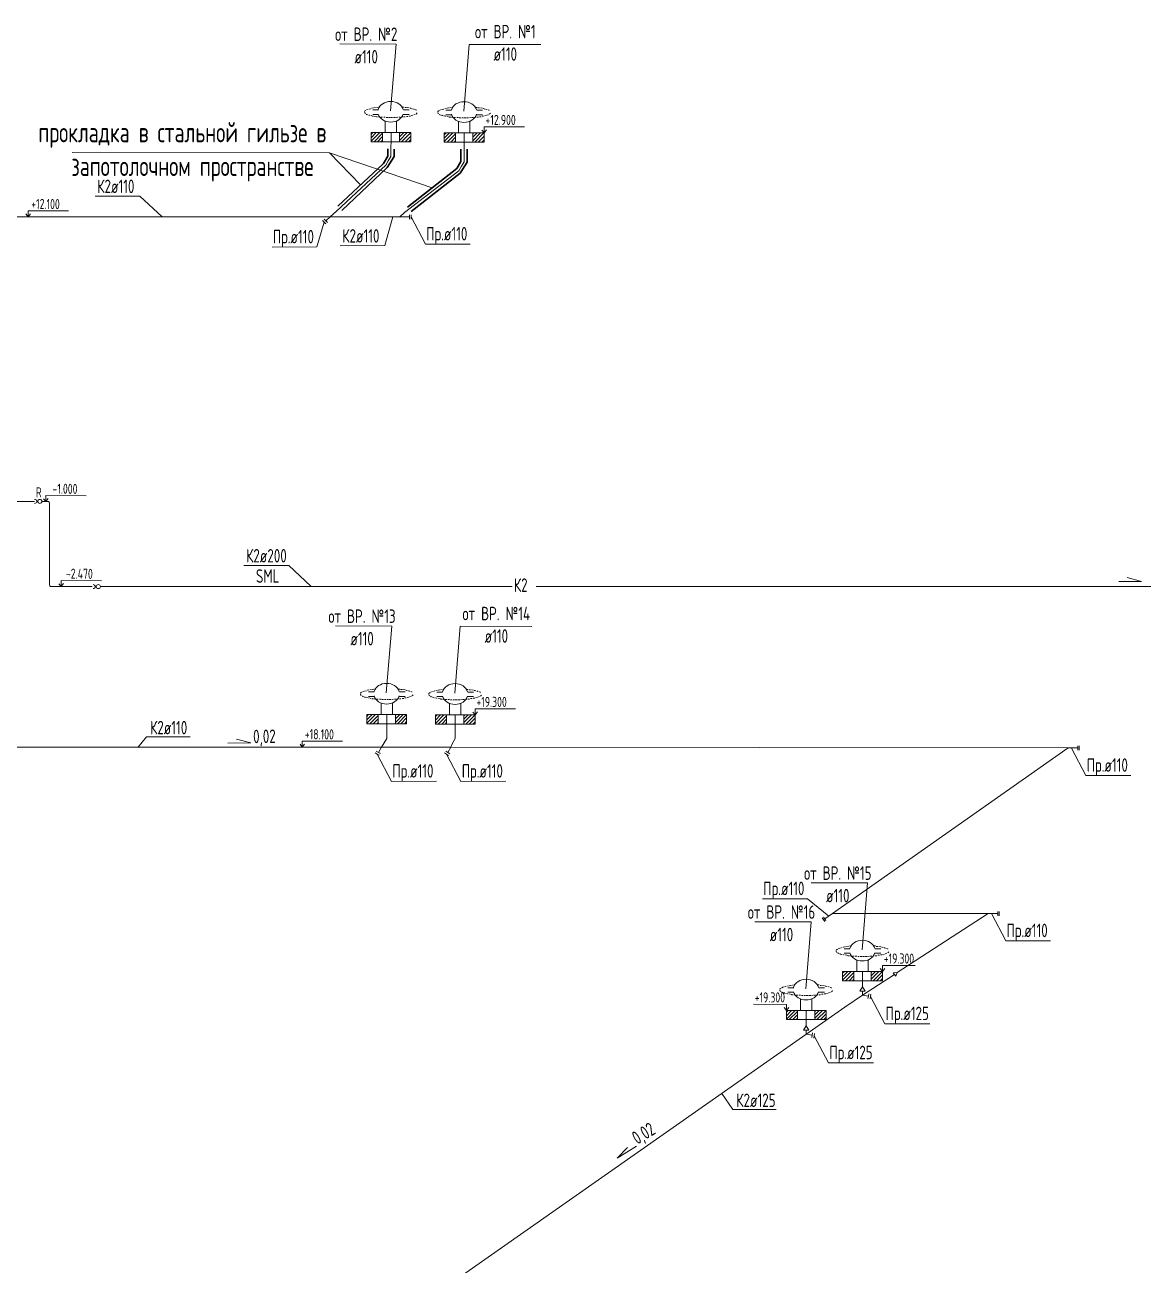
# Model space of a CAD drawing. Header units: millimetres. Extents: x -8689834 to 9419935, y -370377 to 166066.
# Drawn here: x 141924 to 158513, y -306499 to -288110 of the extents above; entities that cross this region are included whole.
import ezdxf

# ---------------------------------------------------------------- set-up
doc = ezdxf.new("R2010")
doc.units = ezdxf.units.MM
doc.header["$MEASUREMENT"] = 0
doc.layers.get('0').update_dxf_attribs({"color": 250, "lineweight": 9})
for name, color, linetype, lineweight in [('_0', 250, 'Continuous', 9), ('_ВК-Text К1', 7, 'Continuous', 30), ('_ВК-К3', 30, 'Continuous', 40), ('ВК_канализация', 32, 'Continuous', 30)]:
    doc.layers.add(name, color=color, linetype=linetype, lineweight=lineweight)
doc.layers.add('PDF __К2', color=7, linetype='Continuous', true_color=0xb800b8)
doc.layers.add('PDF __эл.подогрев', color=1, linetype='Continuous')
doc.styles.add('ISOCPEUR', font='isocpeur.ttf', dxfattribs={"width": 0.7})

msp = doc.modelspace()

# ---------------------------------------------------------------- hatches: boundary and pattern name
at = {"layer": '_ВК-К3', "lineweight": 13}
h = msp.add_hatch(dxfattribs=at)
h.set_pattern_fill('ANSI31', scale=11.388071, angle=180)
h.set_pattern_definition([(225, (93481.497, -310076.737), (25.566948, -25.566948), [])])
h.paths.add_polyline_path([(147060.3, -289844.4), (147227, -289844.4), (147227, -289708.8), (147060.3, -289708.8)])
h.paths.add_polyline_path([(147482.9, -289844.4), (147650.2, -289844.4), (147650.2, -289708.8), (147482.9, -289708.8)])
h = msp.add_hatch(dxfattribs=at)
h.set_pattern_fill('ANSI31', scale=11.388071, angle=180)
h.set_pattern_definition([(225, (94567.163, -310080.913), (25.566948, -25.566948), [])])
h.paths.add_polyline_path([(148146, -289848.5), (148312.7, -289848.5), (148312.7, -289713), (148146, -289713)])
h.paths.add_polyline_path([(148568.6, -289848.5), (148735.9, -289848.5), (148735.9, -289713), (148568.6, -289713)])
h = msp.add_hatch(dxfattribs=at)
h.set_pattern_fill('ANSI31', scale=11.388071, angle=180)
h.set_pattern_definition([(225, (93419.174, -318704.225), (25.566948, -25.566948), [])])
h.paths.add_polyline_path([(146998, -298471.8), (147164.7, -298471.8), (147164.7, -298336.3), (146998, -298336.3)])
h.paths.add_polyline_path([(147420.6, -298471.8), (147587.9, -298471.8), (147587.9, -298336.3), (147420.6, -298336.3)])
h = msp.add_hatch(dxfattribs=at)
h.set_pattern_fill('ANSI31', scale=11.388071, angle=180)
h.set_pattern_definition([(225, (94434.345, -318708.4), (25.566948, -25.566948), [])])
h.paths.add_polyline_path([(148013.2, -298476), (148179.9, -298476), (148179.9, -298340.5), (148013.2, -298340.5)])
h.paths.add_polyline_path([(148435.7, -298476), (148603.1, -298476), (148603.1, -298340.5), (148435.7, -298340.5)])
h = msp.add_hatch(dxfattribs=at)
h.set_pattern_fill('ANSI31', scale=11.388071, angle=180)
h.set_pattern_definition([(225, (100476.014, -322513.348), (25.566948, -25.566948), [])])
h.paths.add_polyline_path([(154054.8, -302281), (154221.5, -302281), (154221.5, -302145.4), (154054.8, -302145.4)])
h.paths.add_polyline_path([(154477.4, -302281), (154644.8, -302281), (154644.8, -302145.4), (154477.4, -302145.4)])
h = msp.add_hatch(dxfattribs=at)
h.set_pattern_fill('ANSI31', scale=11.388071, angle=180)
h.set_pattern_definition([(225, (99640.694, -323090.858), (25.566948, -25.566948), [])])
h.paths.add_polyline_path([(153219.5, -302858.5), (153386.2, -302858.5), (153386.2, -302722.9), (153219.5, -302722.9)])
h.paths.add_polyline_path([(153642.1, -302858.5), (153809.4, -302858.5), (153809.4, -302722.9), (153642.1, -302722.9)])

# ---------------------------------------------------------------- linework, layer by layer
at = {"color": 7, "ltscale": 500}
for points in [[(148735.9, -289713), (148736, -289622.5), (149335, -289623.5)], [(148735.9, -289713), (148703.9, -289670.3)], [(148735.9, -289713), (148770.7, -289668)], [(142965.6, -290651.2), (143631.3, -290649.4), (143959.9, -290957.6)], [(141972.5, -290956.6), (141940.9, -290913.6)], [(141972.5, -290956.6), (141972.9, -290866.1), (142571.9, -290868.9)], [(141972.5, -290956.6), (142007.7, -290911.9)], [(146600, -291385.6), (147265.7, -291383.8), (147382.4, -290956.4)], [(142233.7, -295178.4), (142202.1, -295135.4)], [(142233.7, -295178.4), (142268.9, -295133.7)], [(142235, -295178.4), (142235.4, -295087.9), (142834.4, -295090.7)], [(145173.8, -296127.8), (145839.5, -296126), (146168.1, -296434.3)], [(142461, -296438.3), (142429.4, -296395.4)], [(142461, -296438.3), (142496.2, -296393.6)], [(142462.3, -296438.3), (142462.7, -296347.9), (143061.6, -296350.7)], [(148603.1, -298340.5), (148603.2, -298250), (149202.2, -298251)], [(148603.1, -298340.5), (148571.1, -298297.8)], [(148603.1, -298340.5), (148637.9, -298295.4)], [(146038.5, -298818.4), (146006.8, -298775.4)], [(146038.5, -298818.4), (146038.9, -298727.9), (146637.8, -298730.7)], [(146038.5, -298818.4), (146073.7, -298773.7)], [(154644.8, -302145.4), (154612.8, -302102.7)], [(154644.8, -302145.4), (154644.9, -302054.9), (155129.7, -302055.7)], [(154644.8, -302145.4), (154679.6, -302100.4)], [(153219.5, -302722.9), (153219.7, -302632.4), (152730.1, -302631.6)], [(153219.5, -302722.9), (153187.5, -302680.2)], [(153219.5, -302722.9), (153254.3, -302677.9)]]:
    msp.add_lwpolyline(points, dxfattribs=at)
at = {"color": 6, "ltscale": 500}
for points in [[(147354.5, -290060.7), (147356.1, -289708.8)], [(148439.7, -290140.9), (148441.2, -289789)], [(148440.2, -290064.9), (148441.7, -289713)], [(147292.2, -298688.2), (147293.7, -298336.3)], [(148307.3, -298692.3), (148308.9, -298340.5)], [(154348.5, -302374.3), (154350.6, -302145.4)], [(154347.4, -302495), (154347.9, -302436.8)], [(153514.2, -302951.1), (153515.3, -302722.9)], [(153513.7, -303074.8), (153514, -303014.3)]]:
    msp.add_lwpolyline(points, dxfattribs=at)
at = {"color": 18, "lineweight": 30, "ltscale": 100, "true_color": 0x000000}
for points in [[(147241.9, -290164.6), (147308.7, -290056.8), (147308.7, -289949.4)], [(147299.4, -290226.4), (147401.5, -290061.8), (147401.5, -289954.4)], [(148330.2, -290242.1), (148391.8, -290138.9), (148391.8, -289953.5)], [(148382.4, -290308.4), (148484.5, -290143.9), (148484.5, -289953.5)], [(147241.9, -290164.6), (146569.4, -290800.1)], [(147300.1, -290225.7), (146627.6, -290861.2)], [(148330.2, -290242.1), (147600.9, -290811.6)], [(148382.4, -290308.4), (147653.2, -290877.9)]]:
    msp.add_lwpolyline(points, dxfattribs=at)
at = {"color": 18, "ltscale": 100, "true_color": 0x000000}
for points in [[(146444.5, -290006.8), (147965.5, -290526.9)], [(145590.9, -291405.7), (146256.6, -291403.9), (146365.3, -291036.8)], [(152865.5, -301069.1), (153531.2, -301067.4), (153848, -301324.2)]]:
    msp.add_lwpolyline(points, dxfattribs=at)
at = {"color": 6, "ltscale": 100}
for points in [[(146548.1, -290872), (147277.3, -290192.2)], [(147554.9, -290894.4), (148362.5, -290272.5)], [(146548.1, -290871.3), (146455.5, -290955.9)], [(142291.2, -295203.3), (142291.2, -296407.5)], [(148244.4, -298820.5), (157399.3, -298830)], [(157399.3, -298830), (153906.5, -301283.6)], [(153906.5, -301283.6), (156213, -301285.7)], [(156213, -301285.7), (154860.9, -302162.1)], [(154821.9, -302187.4), (154347.4, -302495)]]:
    msp.add_lwpolyline(points, dxfattribs=at)
at = {"color": 7, "ltscale": 100}
for points in [[(148532, -291361.4), (147866.3, -291363.2), (147652.5, -290958.4)], [(148029.8, -299324.7), (147364.2, -299326.5), (147150.4, -298921.7)], [(149059.3, -299325.5), (148393.6, -299327.3), (148179.9, -298922.5)], [(158329.2, -299237.4), (157663.6, -299239.2), (157449.8, -298834.4)], [(157139.8, -301689.9), (156474.2, -301691.7), (156260.4, -301286.9)], [(155345.6, -302919.6), (154680, -302921.4), (154466.2, -302516.6)], [(154511.9, -303499.4), (153846.3, -303501.2), (153632.5, -303096.4)]]:
    msp.add_lwpolyline(points, dxfattribs=at)
at = {"color": 6, "ltscale": 100}
for centre, radius, start, end in [((142262.1, -295204.5), 29.1, 357.72874, 87.18328), ((142316.9, -296412.2), 26.1, 169.61535, 267.67009)]:
    msp.add_arc(centre, radius, start, end, dxfattribs=at)
at = {"layer": '_0', "ltscale": 500}
for points in [[(154348.9, -302373.6), (154310.1, -302436.8), (154387.2, -302436.8), (154348.9, -302373.6)], [(153514.2, -302951.1), (153475.4, -303014.3), (153552.5, -303014.3), (153514.2, -302951.1)]]:
    msp.add_lwpolyline(points, dxfattribs=at)
at = {"layer": '_ВК-Text К1', "color": 7, "lineweight": 13, "ltscale": 100}
for p, q in [((158486.3, -296360.6), (158148.9, -296361.1)), ((158486.3, -296360.6), (158273.1, -296303.2)), ((145275.2, -298757.3), (144937.7, -298760.5)), ((145275.2, -298757.3), (145061.5, -298701.6)), ((150710.4, -304913), (150997.6, -304735.8)), ((150710.4, -304913), (150861.5, -304752))]:
    msp.add_line(p, q, dxfattribs=at)
at = {"layer": '_ВК-К3', "color": 7, "lineweight": 13}
for p, q in [((147227.7, -289844.4), (147227.7, -289708.8)), ((147482.5, -289843.9), (147482.9, -289708.3)), ((148313.3, -289848.5), (148313.3, -289713)), ((148568.2, -289848), (148568.6, -289712.5)), ((147165.3, -298471.8), (147165.3, -298336.3)), ((147420.2, -298471.4), (147420.6, -298335.8)), ((148180.5, -298476), (148180.5, -298340.5)), ((148435.3, -298475.5), (148435.7, -298340)), ((154222.2, -302281), (154222.2, -302145.4)), ((154477, -302280.5), (154477.4, -302144.9)), ((153386.9, -302858.5), (153386.9, -302722.9)), ((153641.7, -302858), (153642.1, -302722.4))]:
    msp.add_line(p, q, dxfattribs=at)
for points in [[(147650.2, -289844.4), (147060.3, -289844.4), (147060.3, -289708.8), (147650.2, -289708.8)], [(148735.9, -289848.5), (148146, -289848.5), (148146, -289713), (148735.9, -289713)], [(147587.9, -298471.8), (146998, -298471.8), (146998, -298336.3), (147587.9, -298336.3)], [(148603.1, -298476), (148013.2, -298476), (148013.2, -298340.5), (148603.1, -298340.5)], [(154644.8, -302281), (154054.8, -302281), (154054.8, -302145.4), (154644.8, -302145.4)], [(153809.4, -302858.5), (153219.5, -302858.5), (153219.5, -302722.9), (153809.4, -302722.9)]]:
    msp.add_lwpolyline(points, close=True, dxfattribs=at)
at = {"layer": 'PDF __К2', "lineweight": 13}
for points in [[(147168.9, -289372.2), (147084.8, -289372.2)], [(147084.8, -289438.3), (147168.9, -289438.3)], [(147625.8, -289372.2), (147541.6, -289372.2)], [(147541.6, -289438.3), (147625.8, -289438.3)], [(148254.6, -289376.4), (148170.5, -289376.4)], [(148170.5, -289442.5), (148254.6, -289442.5)], [(148711.4, -289376.4), (148627.3, -289376.4)], [(148627.3, -289442.5), (148711.4, -289442.5)], [(147271.1, -289540.5), (147271.1, -289708.8)], [(147439.4, -289540.5), (147439.4, -289708.8)], [(148356.8, -289544.7), (148356.8, -289713)], [(148525.1, -289544.7), (148525.1, -289713)], [(147439.4, -289708.8), (147271.1, -289708.8)], [(148525.1, -289713), (148356.8, -289713)], [(147106.6, -297999.7), (147022.5, -297999.7)], [(147022.5, -298065.8), (147106.6, -298065.8)], [(147563.5, -297999.7), (147479.3, -297999.7)], [(147479.3, -298065.8), (147563.5, -298065.8)], [(148121.8, -298003.8), (148037.6, -298003.8)], [(148037.6, -298070), (148121.8, -298070)], [(148578.6, -298003.8), (148494.5, -298003.8)], [(148494.5, -298070), (148578.6, -298070)], [(147208.8, -298168), (147208.8, -298336.3)], [(147377.1, -298168), (147377.1, -298336.3)], [(148224, -298172.1), (148224, -298340.5)], [(148392.3, -298172.1), (148392.3, -298340.5)], [(147377.1, -298336.3), (147208.8, -298336.3)], [(148392.3, -298340.5), (148224, -298340.5)], [(154163.5, -301808.8), (154079.3, -301808.8)], [(154079.3, -301874.9), (154163.5, -301874.9)], [(154620.3, -301808.8), (154536.1, -301808.8)], [(154536.1, -301874.9), (154620.3, -301874.9)], [(154265.6, -301977.1), (154265.6, -302145.4)], [(154434, -301977.1), (154434, -302145.4)], [(154434, -302145.4), (154265.6, -302145.4)], [(153328.1, -302386.3), (153244, -302386.3)], [(153244, -302452.4), (153328.1, -302452.4)], [(153785, -302386.3), (153700.8, -302386.3)], [(153700.8, -302452.4), (153785, -302452.4)], [(153430.3, -302554.6), (153430.3, -302722.9)], [(153598.6, -302554.6), (153598.6, -302722.9)], [(153598.6, -302722.9), (153430.3, -302722.9)]]:
    msp.add_lwpolyline(points, dxfattribs=at)
for points in [[(147352.3, -289245.9), (147263.6, -289245.9), (147186.8, -289295.7), (147167.5, -289365.8)], [(147537.1, -289365.8), (147517.7, -289295.7), (147440.9, -289245.9), (147352.3, -289245.9)], [(148437.9, -289250.1), (148349.3, -289250.1), (148272.5, -289299.9), (148253.2, -289370)], [(148622.7, -289370), (148603.4, -289299.9), (148526.6, -289250.1), (148437.9, -289250.1)], [(147167.5, -289432.7), (147186.8, -289502.7), (147263.6, -289552.5), (147352.3, -289552.5)], [(147352.3, -289552.5), (147440.9, -289552.5), (147517.7, -289502.7), (147537.1, -289432.7)], [(148253.2, -289436.8), (148272.5, -289506.9), (148349.3, -289556.7), (148437.9, -289556.7)], [(148437.9, -289556.7), (148526.6, -289556.7), (148603.4, -289506.9), (148622.7, -289436.8)], [(147290, -297873.4), (147201.3, -297873.4), (147124.5, -297923.2), (147105.2, -297993.3)], [(147474.7, -297993.3), (147455.4, -297923.2), (147378.6, -297873.4), (147290, -297873.4)], [(148305.1, -297877.6), (148216.5, -297877.6), (148139.7, -297927.4), (148120.3, -297997.4)], [(148489.9, -297997.4), (148470.6, -297927.4), (148393.8, -297877.6), (148305.1, -297877.6)], [(147105.2, -298060.2), (147124.5, -298130.2), (147201.3, -298180), (147290, -298180)], [(147290, -298180), (147378.6, -298180), (147455.4, -298130.2), (147474.7, -298060.2)], [(148120.3, -298064.3), (148139.7, -298134.4), (148216.5, -298184.2), (148305.1, -298184.2)], [(148305.1, -298184.2), (148393.8, -298184.2), (148470.6, -298134.4), (148489.9, -298064.3)], [(154346.8, -301682.6), (154258.1, -301682.6), (154181.3, -301732.4), (154162, -301802.4)], [(154531.6, -301802.4), (154512.2, -301732.4), (154435.4, -301682.6), (154346.8, -301682.6)], [(154162, -301869.3), (154181.3, -301939.3), (154258.1, -301989.1), (154346.8, -301989.1)], [(154346.8, -301989.1), (154435.4, -301989.1), (154512.2, -301939.3), (154531.6, -301869.3)], [(153511.5, -302260.1), (153422.8, -302260.1), (153346, -302309.9), (153326.7, -302379.9)], [(153696.3, -302379.9), (153676.9, -302309.9), (153600.1, -302260.1), (153511.5, -302260.1)], [(153326.7, -302446.8), (153346, -302516.8), (153422.8, -302566.6), (153511.5, -302566.6)], [(153511.5, -302566.6), (153600.1, -302566.6), (153676.9, -302516.8), (153696.3, -302446.8)]]:
    msp.add_open_spline(points, degree=3, dxfattribs=at)
at = {"layer": 'PDF __эл.подогрев', "lineweight": 13}
for points in [[(146964.6, -289396.2), (146964.6, -289390.2), (146982.6, -289378.2)], [(146976.6, -289426.3), (146970.6, -289420.3), (146964.6, -289408.2)], [(147012.7, -289444.3), (146994.6, -289438.3), (146988.6, -289432.3)], [(146994.6, -289372.2), (147018.7, -289360.2)], [(147030.7, -289360.2), (147054.7, -289354.1)], [(147066.8, -289348.1), (147090.8, -289342.1)], [(147102.8, -289342.1), (147126.9, -289336.1)], [(147138.9, -289336.1), (147162.9, -289330.1)], [(147174.9, -289330.1), (147187, -289330.1)], [(147523.6, -289330.1), (147547.6, -289330.1)], [(147559.7, -289336.1), (147583.7, -289336.1)], [(147595.7, -289336.1), (147625.8, -289342.1)], [(147637.8, -289348.1), (147643.8, -289348.1), (147661.8, -289354.1)], [(147673.9, -289354.1), (147691.9, -289360.2), (147697.9, -289360.2)], [(147715.9, -289438.3), (147691.9, -289444.3)], [(147709.9, -289366.2), (147728, -289372.2), (147728, -289378.2)], [(147746, -289414.3), (147740, -289420.3), (147728, -289432.3)], [(148050.2, -289400.4), (148050.2, -289394.4), (148068.3, -289382.4)], [(148062.3, -289430.5), (148056.2, -289424.4), (148050.2, -289412.4)], [(148098.3, -289448.5), (148080.3, -289442.5), (148074.3, -289436.5)], [(148080.3, -289376.4), (148104.3, -289364.3)], [(148116.4, -289364.3), (148140.4, -289358.3)], [(148152.4, -289352.3), (148176.5, -289346.3)], [(148188.5, -289346.3), (148212.5, -289340.3)], [(148224.5, -289340.3), (148248.6, -289334.3)], [(148260.6, -289334.3), (148272.6, -289334.3)], [(148609.3, -289334.3), (148633.3, -289334.3)], [(148645.3, -289340.3), (148669.4, -289340.3)], [(148681.4, -289340.3), (148711.4, -289346.3)], [(148723.5, -289352.3), (148729.5, -289352.3), (148747.5, -289358.3)], [(148759.5, -289358.3), (148777.6, -289364.3), (148783.6, -289364.3)], [(148801.6, -289442.5), (148777.6, -289448.5)], [(148795.6, -289370.3), (148813.6, -289376.4), (148813.6, -289382.4)], [(148831.7, -289418.4), (148825.7, -289424.4), (148813.6, -289436.5)], [(147048.7, -289456.3), (147030.7, -289450.3), (147024.7, -289444.3)], [(147084.8, -289462.3), (147078.8, -289462.3), (147060.7, -289456.3)], [(147120.9, -289468.4), (147096.8, -289462.3)], [(147156.9, -289474.4), (147138.9, -289474.4), (147132.9, -289468.4)], [(147193, -289480.4), (147168.9, -289474.4)], [(147229, -289480.4), (147205, -289480.4)], [(147271.1, -289480.4), (147247.1, -289480.4)], [(147307.2, -289486.4), (147283.1, -289486.4)], [(147343.3, -289486.4), (147319.2, -289486.4)], [(147379.3, -289486.4), (147355.3, -289486.4)], [(147421.4, -289486.4), (147391.3, -289486.4)], [(147457.5, -289480.4), (147433.4, -289486.4)], [(147493.5, -289480.4), (147469.5, -289480.4)], [(147529.6, -289474.4), (147505.6, -289480.4)], [(147565.7, -289474.4), (147541.6, -289474.4)], [(147607.7, -289468.4), (147583.7, -289468.4)], [(147643.8, -289462.3), (147631.8, -289462.3), (147619.8, -289462.3)], [(147679.9, -289450.3), (147655.8, -289456.3)], [(148134.4, -289460.5), (148116.4, -289454.5), (148110.3, -289448.5)], [(148170.5, -289466.5), (148164.4, -289466.5), (148146.4, -289460.5)], [(148206.5, -289472.5), (148182.5, -289466.5)], [(148242.6, -289478.5), (148224.5, -289478.5), (148218.5, -289472.5)], [(148278.6, -289484.5), (148254.6, -289478.5)], [(148314.7, -289484.5), (148290.7, -289484.5)], [(148356.8, -289484.5), (148332.7, -289484.5)], [(148392.9, -289490.6), (148368.8, -289490.6)], [(148428.9, -289490.6), (148404.9, -289490.6)], [(148465, -289490.6), (148440.9, -289490.6)], [(148507.1, -289490.6), (148477, -289490.6)], [(148543.1, -289484.5), (148519.1, -289490.6)], [(148579.2, -289484.5), (148555.2, -289484.5)], [(148615.3, -289478.5), (148591.2, -289484.5)], [(148651.3, -289478.5), (148627.3, -289478.5)], [(148693.4, -289472.5), (148669.4, -289472.5)], [(148729.5, -289466.5), (148717.5, -289466.5), (148705.4, -289466.5)], [(148765.5, -289454.5), (148741.5, -289460.5)], [(146902.2, -298023.7), (146902.2, -298017.7), (146920.3, -298005.7)], [(146914.3, -298053.8), (146908.3, -298047.8), (146902.2, -298035.7)], [(146950.3, -298071.8), (146932.3, -298065.8), (146926.3, -298059.8)], [(146932.3, -297999.7), (146956.3, -297987.6)], [(146986.4, -298083.8), (146968.4, -298077.8), (146962.4, -298071.8)], [(146968.4, -297987.6), (146992.4, -297981.6)], [(147022.5, -298089.8), (147016.5, -298089.8), (146998.4, -298083.8)], [(147004.4, -297975.6), (147028.5, -297969.6)], [(147040.5, -297969.6), (147064.5, -297963.6)], [(147076.6, -297963.6), (147100.6, -297957.6)], [(147112.6, -297957.6), (147124.6, -297957.6)], [(147461.3, -297957.6), (147485.3, -297957.6)], [(147497.3, -297963.6), (147521.4, -297963.6)], [(147533.4, -297963.6), (147563.5, -297969.6)], [(147575.5, -297975.6), (147581.5, -297975.6), (147599.5, -297981.6)], [(147617.6, -298077.8), (147593.5, -298083.8)], [(147611.5, -297981.6), (147629.6, -297987.6), (147635.6, -297987.6)], [(147653.6, -298065.8), (147629.6, -298071.8)], [(147647.6, -297993.7), (147665.6, -297999.7), (147665.6, -298005.7)], [(147683.7, -298041.7), (147677.7, -298047.8), (147665.6, -298059.8)], [(147917.4, -298027.9), (147917.4, -298021.9), (147935.4, -298009.9)], [(147929.4, -298057.9), (147923.4, -298051.9), (147917.4, -298039.9)], [(147965.5, -298076), (147947.5, -298070), (147941.5, -298063.9)], [(147947.5, -298003.8), (147971.5, -297991.8)], [(148001.6, -298088), (147983.5, -298082), (147977.5, -298076)], [(147983.5, -297991.8), (148007.6, -297985.8)], [(148019.6, -297979.8), (148043.6, -297973.8)], [(148055.7, -297973.8), (148079.7, -297967.8)], [(148091.7, -297967.8), (148115.8, -297961.8)], [(148127.8, -297961.8), (148139.8, -297961.8)], [(148476.4, -297961.8), (148500.5, -297961.8)], [(148512.5, -297967.8), (148536.5, -297967.8)], [(148548.6, -297967.8), (148578.6, -297973.8)], [(148590.6, -297979.8), (148596.7, -297979.8), (148614.7, -297985.8)], [(148632.7, -298082), (148608.7, -298088)], [(148626.7, -297985.8), (148644.7, -297991.8), (148650.8, -297991.8)], [(148668.8, -298070), (148644.7, -298076)], [(148662.8, -297997.8), (148680.8, -298003.8), (148680.8, -298009.9)], [(148698.8, -298045.9), (148692.8, -298051.9), (148680.8, -298063.9)], [(147058.5, -298095.8), (147034.5, -298089.8)], [(147094.6, -298101.9), (147076.6, -298101.9), (147070.5, -298095.8)], [(147130.7, -298107.9), (147106.6, -298101.9)], [(147166.7, -298107.9), (147142.7, -298107.9)], [(147208.8, -298107.9), (147184.8, -298107.9)], [(147244.9, -298113.9), (147220.8, -298113.9)], [(147280.9, -298113.9), (147256.9, -298113.9)], [(147317, -298113.9), (147293, -298113.9)], [(147359.1, -298113.9), (147329, -298113.9)], [(147395.1, -298107.9), (147371.1, -298113.9)], [(147431.2, -298107.9), (147407.2, -298107.9)], [(147467.3, -298101.9), (147443.2, -298107.9)], [(147503.3, -298101.9), (147479.3, -298101.9)], [(147545.4, -298095.8), (147521.4, -298095.8)], [(147581.5, -298089.8), (147569.5, -298089.8), (147557.4, -298089.8)], [(148037.6, -298094), (148031.6, -298094), (148013.6, -298088)], [(148073.7, -298100), (148049.7, -298094)], [(148109.8, -298106), (148091.7, -298106), (148085.7, -298100)], [(148145.8, -298112), (148121.8, -298106)], [(148181.9, -298112), (148157.9, -298112)], [(148224, -298112), (148199.9, -298112)], [(148260, -298118), (148236, -298118)], [(148296.1, -298118), (148272.1, -298118)], [(148332.2, -298118), (148308.1, -298118)], [(148374.2, -298118), (148344.2, -298118)], [(148410.3, -298112), (148386.3, -298118)], [(148446.4, -298112), (148422.3, -298112)], [(148482.4, -298106), (148458.4, -298112)], [(148518.5, -298106), (148494.5, -298106)], [(148560.6, -298100), (148536.5, -298100)], [(148596.7, -298094), (148584.6, -298094), (148572.6, -298094)], [(153959.1, -301832.8), (153959.1, -301826.8), (153977.1, -301814.8)], [(153971.1, -301862.9), (153965.1, -301856.9), (153959.1, -301844.9)], [(154007.2, -301880.9), (153989.1, -301874.9), (153983.1, -301868.9)], [(153989.1, -301808.8), (154013.2, -301796.8)], [(154043.2, -301892.9), (154025.2, -301886.9), (154019.2, -301880.9)], [(154025.2, -301796.8), (154049.2, -301790.8)], [(154079.3, -301899), (154073.3, -301899), (154055.3, -301892.9)], [(154061.3, -301784.7), (154085.3, -301778.7)], [(154115.4, -301905), (154091.3, -301899)], [(154097.3, -301778.7), (154121.4, -301772.7)], [(154151.4, -301911), (154133.4, -301911), (154127.4, -301905)], [(154133.4, -301772.7), (154157.4, -301766.7)], [(154187.5, -301917), (154163.5, -301911)], [(154169.5, -301766.7), (154181.5, -301766.7)], [(154223.6, -301917), (154199.5, -301917)], [(154265.6, -301917), (154241.6, -301917)], [(154301.7, -301923), (154277.7, -301923)], [(154337.8, -301923), (154313.7, -301923)], [(154373.8, -301923), (154349.8, -301923)], [(154415.9, -301923), (154385.9, -301923)], [(154452, -301917), (154427.9, -301923)], [(154488.1, -301917), (154464, -301917)], [(154524.1, -301911), (154500.1, -301917)], [(154518.1, -301766.7), (154542.2, -301766.7)], [(154560.2, -301911), (154536.1, -301911)], [(154554.2, -301772.7), (154578.2, -301772.7)], [(154602.3, -301905), (154578.2, -301905)], [(154590.2, -301772.7), (154620.3, -301778.7)], [(154638.3, -301899), (154626.3, -301899), (154614.3, -301899)], [(154632.3, -301784.7), (154638.3, -301784.7), (154656.4, -301790.8)], [(154674.4, -301886.9), (154650.3, -301892.9)], [(154668.4, -301790.8), (154686.4, -301796.8), (154692.4, -301796.8)], [(154710.5, -301874.9), (154686.4, -301880.9)], [(154704.4, -301802.8), (154722.5, -301808.8), (154722.5, -301814.8)], [(154740.5, -301850.9), (154734.5, -301856.9), (154722.5, -301868.9)], [(153123.8, -302410.3), (153123.8, -302404.3), (153141.8, -302392.3)], [(153135.8, -302440.4), (153129.8, -302434.4), (153123.8, -302422.4)], [(153171.8, -302458.4), (153153.8, -302452.4), (153147.8, -302446.4)], [(153153.8, -302386.3), (153177.9, -302374.3)], [(153207.9, -302470.5), (153189.9, -302464.4), (153183.9, -302458.4)], [(153189.9, -302374.3), (153213.9, -302368.3)], [(153244, -302476.5), (153238, -302476.5), (153219.9, -302470.5)], [(153225.9, -302362.3), (153250, -302356.2)], [(153280, -302482.5), (153256, -302476.5)], [(153262, -302356.2), (153286.1, -302350.2)], [(153316.1, -302488.5), (153298.1, -302488.5), (153292.1, -302482.5)], [(153298.1, -302350.2), (153322.1, -302344.2)], [(153352.2, -302494.5), (153328.1, -302488.5)], [(153334.1, -302344.2), (153346.2, -302344.2)], [(153388.2, -302494.5), (153364.2, -302494.5)], [(153430.3, -302494.5), (153406.3, -302494.5)], [(153616.7, -302494.5), (153592.6, -302500.5)], [(153652.7, -302494.5), (153628.7, -302494.5)], [(153688.8, -302488.5), (153664.8, -302494.5)], [(153682.8, -302344.2), (153706.8, -302344.2)], [(153724.9, -302488.5), (153700.8, -302488.5)], [(153718.9, -302350.2), (153742.9, -302350.2)], [(153766.9, -302482.5), (153742.9, -302482.5)], [(153754.9, -302350.2), (153785, -302356.2)], [(153803, -302476.5), (153791, -302476.5), (153779, -302476.5)], [(153797, -302362.3), (153803, -302362.3), (153821, -302368.3)], [(153839.1, -302464.4), (153815, -302470.5)], [(153833.1, -302368.3), (153851.1, -302374.3), (153857.1, -302374.3)], [(153875.1, -302452.4), (153851.1, -302458.4)], [(153869.1, -302380.3), (153887.2, -302386.3), (153887.2, -302392.3)], [(153905.2, -302428.4), (153899.2, -302434.4), (153887.2, -302446.4)], [(153466.4, -302500.5), (153442.3, -302500.5)], [(153502.5, -302500.5), (153478.4, -302500.5)], [(153538.5, -302500.5), (153514.5, -302500.5)], [(153580.6, -302500.5), (153550.5, -302500.5)]]:
    msp.add_lwpolyline(points, dxfattribs=at)
at = {"layer": 'ВК_канализация', "color": 7, "lineweight": 13, "ltscale": 500}
for points in [[(147347.8, -289387), (147430.7, -288395.6), (146594.9, -288393.7)], [(148433.5, -289391.2), (148516.3, -288399.8), (149576, -288402.2)], [(147285.5, -298014.5), (147368.4, -297023.1), (146532.5, -297021.2)], [(148300.7, -298018.7), (148383.5, -297027.3), (149443.2, -297029.7)], [(143598.4, -298822.7), (143731.1, -298665.4), (144375, -298667.7)], [(154342.4, -301823.6), (154425.2, -300832.2), (153589.4, -300830.4)], [(153507, -302401.1), (153589.9, -301409.7), (152754.1, -301407.9)], [(152260.5, -303955.8), (152425, -304190.8), (153068.9, -304193.2)]]:
    msp.add_lwpolyline(points, dxfattribs=at)
at = {"layer": 'ВК_канализация', "color": 18, "lineweight": 13, "ltscale": 500, "true_color": 0x000000}
for points in [[(142626.6, -290001.3), (146444.5, -290006.8), (146905.6, -290482.3)], [(154841.2, -302215.1), (154805.1, -302163.5), (154861.9, -302162.1), (154841.2, -302215.1)]]:
    msp.add_lwpolyline(points, dxfattribs=at)
at = {"layer": 'ВК_канализация', "color": 6, "lineweight": 13, "ltscale": 500}
for points in [[(147315.9, -290126.5), (147277.3, -290192.2)], [(147354.5, -290060.7), (147315.9, -290126.5)], [(148439.7, -290140.9), (148401.1, -290206.7)], [(148401.1, -290206.7), (148362.5, -290272.5)], [(147029.4, -290956.1), (147488.8, -290956.4), (147554.9, -290893.7)], [(137113.2, -290956.6), (147029.4, -290956.1)], [(146340.6, -291009.8), (146364.2, -291035.6)], [(146365.3, -291036.8), (146388.9, -291062.7)], [(146365.4, -290991.4), (146388.9, -291017.3)], [(146455.5, -290956.6), (146388.9, -291017.3)], [(146388.9, -291017.3), (146412.5, -291043.1)], [(147488.8, -290956.4), (147631.3, -290956.6)], [(147631.3, -290926.1), (147631.3, -290990.6)], [(147652.5, -290926.1), (147652.5, -290990.6)], [(142070.1, -295175.4), (141384.1, -295175.4)], [(142116.8, -295175.4), (142100.1, -295175.4)], [(142263.5, -295175.4), (142176.8, -295175.4)], [(142924.5, -296438.3), (142315.8, -296438.3)], [(142984.5, -296438.3), (142967.8, -296438.3)], [(149152.6, -296438.3), (143044.5, -296438.3)], [(164840.6, -296438.3), (149510.4, -296438.3)], [(141318.2, -298803), (141730.1, -298818.4), (147743.5, -298820.1)], [(147215, -298819.7), (147167.7, -298896.4)], [(147253.6, -298754), (147215, -298819.7)], [(147292.2, -298688.2), (147253.6, -298754)], [(147743.5, -298820.1), (148244.4, -298820.5), (148269, -298757.7)], [(148244.4, -298820.5), (148197.2, -298897.2)], [(148269, -298757.7), (148269, -298757.7), (148307.6, -298691.9)], [(157541.7, -298799), (157541.7, -298863.5)], [(157563, -298799), (157563, -298863.5)], [(147120.6, -298903.4), (147150.4, -298921.7)], [(147137.9, -298878), (147167.7, -298896.4)], [(147150.4, -298921.7), (147180.2, -298940.1)], [(147167.7, -298896.4), (147197.5, -298914.8)], [(148150.1, -298904.2), (148179.9, -298922.5)], [(148167.4, -298878.8), (148197.2, -298897.2)], [(148179.9, -298922.5), (148209.7, -298940.9)], [(148197.2, -298897.2), (148227, -298915.5)], [(157399.3, -298830), (157541.7, -298830.1)], [(153789.8, -301402.6), (153753, -301349.6)], [(153807.3, -301390.4), (153770.4, -301337.5)], [(153906.5, -301283.6), (153789.5, -301364.9)], [(156213, -301285.7), (156355.5, -301286)], [(156355.5, -301254.8), (156355.4, -301319.3)], [(156376.7, -301254.8), (156376.7, -301319.4)], [(154088.4, -302676.1), (154347.4, -302495)], [(154347.4, -302495), (154436.2, -302510.1)], [(154436.2, -302510.1), (154442.1, -302475.5)], [(154466.2, -302516.6), (154472, -302482.1)], [(147887.5, -307017.2), (154088.4, -302676.1)], [(154430.4, -302544.6), (154436.2, -302510.1)], [(154460.3, -302551.1), (154466.2, -302516.6)], [(153513.7, -303074.8), (153602.5, -303089.9)], [(153596.6, -303124.4), (153602.5, -303089.9)], [(153602.5, -303089.9), (153608.3, -303055.3)], [(153626.6, -303130.9), (153632.5, -303096.4)], [(153632.5, -303096.4), (153638.3, -303061.9)]]:
    msp.add_lwpolyline(points, dxfattribs=at)
for centre in [(142146.8, -295175.4), (143014.5, -296438.3)]:
    msp.add_circle(centre, 30, dxfattribs=at)
for centre in [(142070.1, -295175.4), (142937.8, -296438.3)]:
    msp.add_arc(centre, 30, 270, 90, dxfattribs=at)

# ---------------------------------------------------------------- texts
at = {"layer": 'ВК_канализация', "color": 18, "ltscale": 100, "true_color": 0x000000, "attachment_point": 4, "style": 'ISOCPEUR'}
for s, insert, char_height, width in [('\\pxi-1,l1,qc,t1,5;от ВР. №2\\Pø110', (146299.1, -288416.3), 200, 1377.703), ('\\pxi-1,l1,qc,t1,5;от ВР. №1\\Pø110', (148361.8, -288377.3), 200, 1377.703), ('\\pxi-1,l1,qc,t1,5;прокладка в стальной гильзе в запотолочном пространстве', (141752.8, -289993.1), 300, 5015.433), ('\\pxi-1,l1,t1,5;К2ø110', (142998.8, -290504.9), 200, 5891.51), ('\\pxi-1,l1,t1,5;Пр.ø110', (145601.9, -291277.3), 200, 7500), ('\\pxi-1,l1,t1,5;К2ø110', (146633.2, -291239.3), 200, 5891.51), ('\\pxi-1,l1,t1,5;Пр.ø110', (147877.3, -291234.8), 200, 7500), ('\\pxi-1,l1,t1,5;К2ø200', (145207, -295981.6), 200, 5891.51), ('SML', (145352.8, -296281.5), 200, 5891.51), ('К2', (149178.4, -296416.7, -0.6), 200, 5891.51), ('\\pxi-1,l1,qc,t1,5;от ВР. №13\\Pø110', (146236.8, -297043.8), 200, 1377.703), ('\\pxi-1,l1,qc,t1,5;от ВР. №14\\Pø110', (148229, -297004.8), 200, 1377.703), ('\\pxi-1,l1,t1,5;К2ø110', (143782.8, -298529.1), 200, 7500), ('\\pxi-1,l1,t1,5;Пр.ø110', (157674.6, -299110.8), 200, 7500), ('\\pxi-1,l1,t1,5;Пр.ø110', (147375.2, -299198.1), 200, 7500), ('\\pxi-1,l1,t1,5;Пр.ø110', (148404.6, -299198.9), 200, 7500), ('\\pxi-1,l1,qc,t1,5;от ВР. №15\\Pø110', (153293.6, -300852.9), 200, 1377.703), ('\\pxi-1,l1,t1,5;Пр.ø110', (152876.5, -300940.8), 200, 7500), ('\\pxi-1,l1,qc,t1,5;от ВР. №16\\Pø110', (152458.3, -301430.4), 200, 1377.703), ('\\pxi-1,l1,t1,5;Пр.ø110', (156485.1, -301563.3), 200, 7500), ('\\pxi-1,l1,t1,5;Пр.ø125', (154690.9, -302793), 200, 7500), ('\\pxi-1,l1,t1,5;Пр.ø125', (153857.2, -303372.8), 200, 7500), ('\\pxi-1,l1,t1,5;К2ø125', (152476.8, -304054.6), 200, 7500)]:
    msp.add_mtext(s, dxfattribs=dict(at, insert=insert, char_height=char_height, width=width))
at = {"layer": 'ВК_канализация', "color": 18, "ltscale": 100, "true_color": 0x000000, "style": 'ISOCPEUR'}
for s, insert, char_height, width, attachment_point, rotation in [('\\pxi-1,l1,t1,5;+12.900', (149205.8, -289520.8), 150, 7500, 6, 359.87258), ('\\pxi-1,l1,t1,5;+12.100', (142442.9, -290768.6), 150, 7500, 6, 359.35803), ('\\pxi-1,l1,t1,5;-1.000', (142705.4, -294990.4), 150, 7500, 6, 359.35803), ('\\pxi-1,l1,t1,5;-2.470', (142932.6, -296250.4), 150, 7500, 6, 359.35803), ('\\pxi-1,l1,t1,5;+19.300', (149073, -298148.3), 150, 7500, 6, 359.87258), ('0,02', (145310.7, -298684.1), 200, 5891.51, 4, 0.85496), ('\\pxi-1,l1,t1,5;+18.100', (146508.8, -298630.4), 150, 7500, 6, 359.35803), ('\\pxi-1,l1,t1,5;+19.300', (155114.7, -301953.2), 150, 7500, 6, 359.87258), ('\\pxi-1,l1,t1,5;+19.300', (152750.2, -302529.2), 150, 7500, 4, 359.93508), ('0,02', (150969.9, -304652.1), 200, 5891.51, 4, 31.65474)]:
    msp.add_mtext(s, dxfattribs=dict(at, insert=insert, char_height=char_height, width=width, attachment_point=attachment_point, rotation=rotation))
at = {"layer": 'ВК_канализация', "color": 7, "ltscale": 100, "insert": (142087.5, -295041.6), "char_height": 150, "width": 7500, "attachment_point": 4, "rotation": 0.04194, "style": 'ISOCPEUR'}
msp.add_mtext('\\pxi-1,l1,t1,5;R', dxfattribs=at)

doc.saveas('drawing.dxf')
